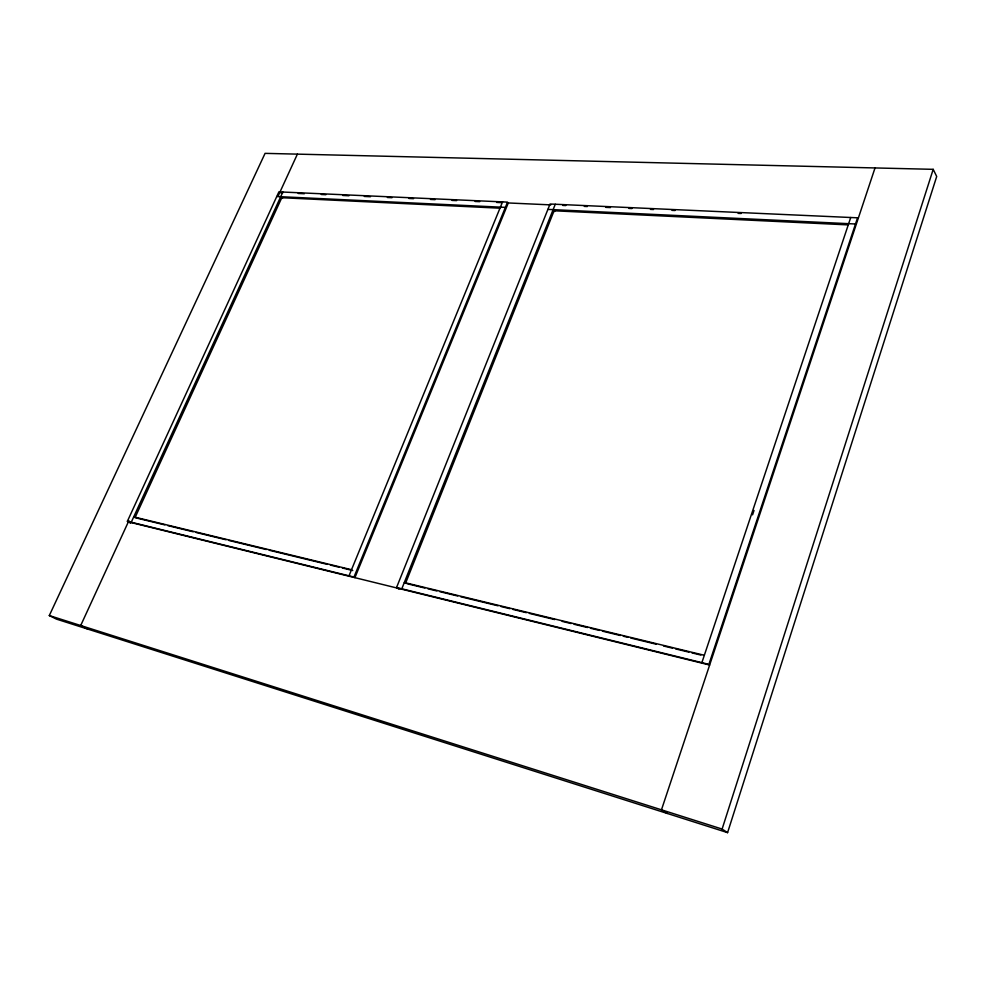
<?xml version="1.0" encoding="UTF-8"?>
<svg xmlns="http://www.w3.org/2000/svg" width="986" height="986" viewBox="0 0 986 986"><rect width="100%" height="100%" fill="white"/><g stroke="black" fill="none" stroke-linecap="round" stroke-linejoin="round"><path stroke-width="1.48" d="M727.582 832.64L722.109 829.066L933.2 169.333L265.074 153.36L49.3 615.56L56.448 619.122L727.582 832.64L936.7 176.482L933.2 169.333M875.026 167.94L661.47 809.826L667.214 813.438M701.872 662.654L850.721 217.512M752.564 514.84L754.019 510.477M401.795 588.815L555.278 204.25M405.517 583.342L554.083 210.782L847.886 224.882M396.557 587.52L550.052 204.016L857.549 217.807L708.885 664.379L396.557 587.52L398.973 589.16M349.007 575.824L502.564 201.883M354.911 577.66L508.295 202.956M127.379 521.286L278.902 191.863L507.556 202.118L353.986 577.044L127.379 521.286L130.608 523.196M128.932 520.608L80.704 625.518L87.84 629.105M278.114 196.091L297.402 154.124M131.261 522.235L282.859 192.036M279.716 192.615L282.785 192.751M298.166 193.453L304.329 193.724M321.251 194.489L325.861 194.698M342.783 195.462L348.933 195.746M364.315 196.436L370.465 196.719M387.387 197.483L392.009 197.693M408.931 198.457L413.541 198.667M430.463 199.431L435.085 199.64M451.995 200.404L456.617 200.614M475.079 201.452L479.689 201.662M496.611 202.426L501.221 202.635M507.383 202.919L550.78 204.878M562.76 205.421L565.828 205.556M584.291 206.394L587.373 206.53M605.835 207.368L610.445 207.578M628.908 208.416L631.977 208.551M650.44 209.389L653.521 209.525M671.971 210.363L675.053 210.499M738.12 213.358L741.201 213.494M276.758 196.522L505.399 207.38M547.908 209.389L855.491 223.995M499.865 208.182L281.786 197.718L135.02 517.662L164.847 524.897M133.726 516.886L351.521 569.711M404.322 582.516L704.337 655.283M167.817 525.624L193.182 531.787M196.152 532.502L225.991 539.749M228.962 540.476L266.245 549.522M269.227 550.25L327.389 564.374M330.372 565.089L339.32 567.27M342.302 567.985L352.741 570.524M407.008 583.7L424.917 588.05M427.899 588.778L436.847 590.947M439.83 591.674L457.726 596.012M460.709 596.74L498.004 605.798M500.987 606.526L509.935 608.695M512.917 609.422L526.351 612.676M529.334 613.403L554.687 619.565M562.143 621.365L571.104 623.546M574.074 624.274L587.508 627.527M590.491 628.255L599.439 630.424M602.421 631.151L620.33 635.502M623.3 636.216L627.786 637.313M630.769 638.028L656.121 644.191M663.578 646.003L672.538 648.172M675.521 648.899L688.943 652.153M691.925 652.88L700.873 655.061M128.353 521.865L709.649 665.032M49.3 615.56L722.109 829.066M280.714 196.707L282.501 198.383M553.121 209.636L554.724 211.546"/></g></svg>
